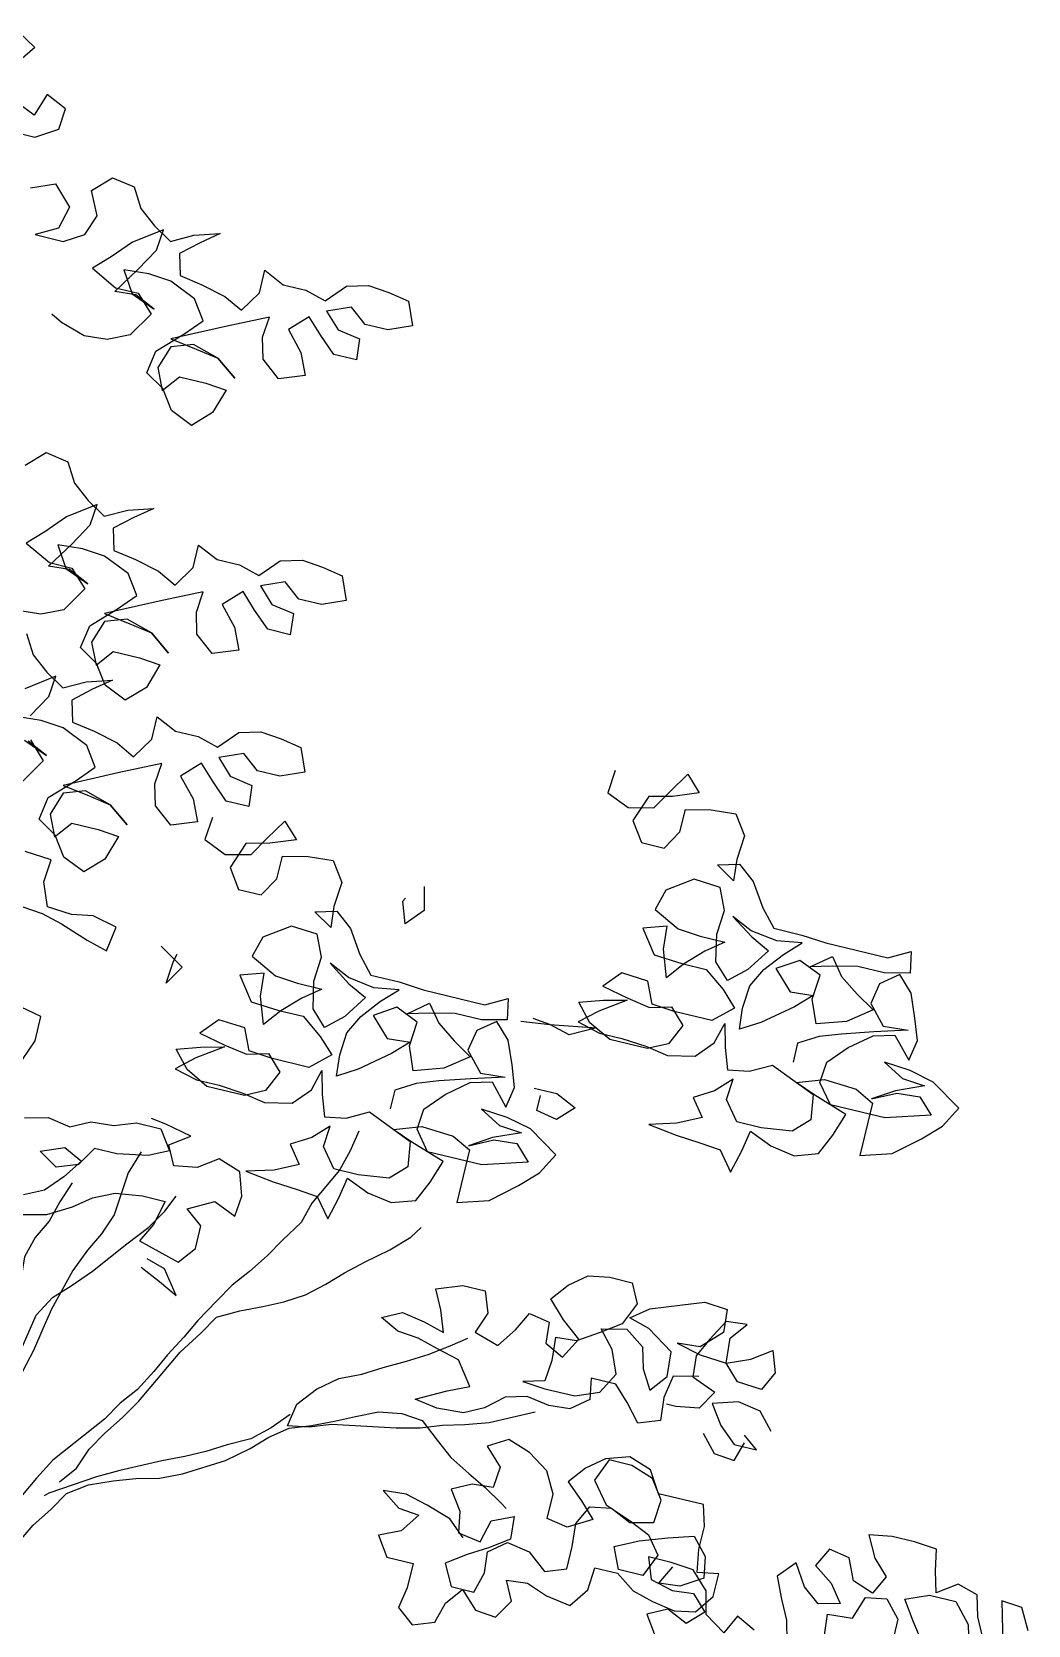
# Model space of a CAD drawing. Header units: inches. Extents: x 350994 to 353538, y 1581369 to 1583842.
# Drawn here: x 351494.182 to 351495.022, y 1582967.819 to 1582969.163 of the extents above; entities that cross this region are included whole.
import ezdxf

# ---------------------------------------------------------------- set-up
doc = ezdxf.new("R2010")
doc.units = ezdxf.units.IN
doc.header["$MEASUREMENT"] = 0
doc.linetypes.add('1', pattern=[0])
doc.layers.add('TREE', color=81, linetype='1')

# ---------------------------------------------------------------- blocks, each defined once
blk = doc.blocks.new('TREE_4')
at = {"color": 94}
for points in [[(79.5, 8980.9), (108.4, 8963.6), (85.2, 8931.8)], [(56.2, 8833.5), (140.1, 8833.4), (171.9, 8853.6), (174.8, 8885.4), (143, 8899.9), (131.4, 8865.2), (96.7, 8879.7)], [(151.6, 8758.2), (186.3, 8772.7), (215.2, 8743.7), (206.5, 8709), (174.6, 8691.7), (218, 8691.7), (246.9, 8709), (258.5, 8740.8), (241.2, 8775.5), (267.3, 8801.5), (301.9, 8795.7), (319.3, 8766.8), (345.3, 8746.5), (374.2, 8729.1), (406, 8746.4), (443.6, 8758), (417.5, 8737.7), (391.5, 8714.6), (400.1, 8682.8), (434.8, 8677), (472.4, 8668.3), (501.3, 8653.8), (521.6, 8685.6), (521.6, 8720.3), (553.4, 8705.8), (588.1, 8705.8), (619.9, 8697.1), (645.9, 8726), (677.8, 8734.6), (709.6, 8731.7), (741.4, 8725.9), (755.8, 8691.2), (721.1, 8676.8), (686.4, 8676.8), (660.4, 8697), (625.7, 8682.6), (648.8, 8659.5), (683.5, 8653.7), (686.3, 8621.9), (651.6, 8621.9), (625.6, 8645), (602.5, 8668.2), (576.5, 8642.2), (602.5, 8613.3), (616.9, 8581.4), (579.3, 8567), (550.4, 8590.2), (541.8, 8622), (544.7, 8653.8), (483.9, 8624.9), (408.7, 8587.4), (449.2, 8581.6), (483.9, 8575.8), (515.7, 8552.6), (483.9, 8575.8), (443.4, 8587.4), (411.6, 8575.8), (400, 8541.2), (414.4, 8509.3), (434.7, 8535.3), (475.2, 8535.3), (507, 8532.4), (495.4, 8494.8), (469.3, 8468.8), (434.7, 8483.3), (414.4, 8512.2), (385.6, 8529.6), (391.4, 8564.3), (426.1, 8599), (449.2, 8625), (429, 8653.9), (388.6, 8671.3), (353.9, 8674.2), (316.3, 8671.3), (336.5, 8639.5), (374.1, 8625), (342.3, 8639.5), (310.5, 8636.7), (336.5, 8677.1), (356.8, 8711.8), (359.7, 8743.6), (319.2, 8714.7), (293.2, 8685.8), (270, 8662.7), (310.5, 8642.4), (345.2, 8642.4), (371.2, 8616.4), (348, 8578.8), (316.2, 8564.4), (281.5, 8561.5), (243.9, 8573.1), (226.6, 8581.8)], [(241.2, 8352.3), (267.3, 8378.3), (301.9, 8372.5), (319.3, 8343.6), (345.3, 8323.3), (374.2, 8305.9), (406, 8323.2), (443.6, 8334.8), (417.5, 8314.6), (391.5, 8291.5), (400.1, 8259.6), (434.8, 8253.8), (472.4, 8245.1), (501.3, 8230.6), (521.6, 8262.4), (521.6, 8297.1), (553.4, 8282.6), (588.1, 8282.6), (619.9, 8273.9), (645.9, 8302.8), (677.8, 8311.4), (709.6, 8308.5), (741.4, 8302.7), (755.8, 8268), (721.1, 8253.6), (686.4, 8253.6), (660.4, 8273.9), (625.7, 8259.4), (648.8, 8236.3), (683.5, 8230.5), (686.3, 8198.7), (651.6, 8198.7), (625.6, 8221.8), (602.5, 8245), (576.5, 8219), (602.5, 8190.1), (616.9, 8158.2), (579.3, 8143.8), (550.4, 8167), (541.8, 8198.8), (544.7, 8230.6), (483.9, 8201.7), (408.7, 8164.2), (449.2, 8158.4), (483.9, 8152.6), (515.7, 8129.4), (483.9, 8152.6), (443.4, 8164.2), (411.6, 8152.6), (400, 8118), (414.4, 8086.1), (434.7, 8112.2), (475.2, 8112.1), (507, 8109.2), (495.4, 8071.6), (469.3, 8045.6), (434.7, 8060.1), (414.4, 8089), (385.6, 8106.4), (391.4, 8141.1), (426.1, 8175.8), (449.2, 8201.8), (429, 8230.7), (388.6, 8248.1), (353.9, 8251), (316.3, 8248.1), (336.5, 8216.3), (374.1, 8201.8), (342.3, 8216.3), (310.5, 8213.5), (336.5, 8253.9), (356.8, 8288.6), (359.7, 8320.4), (319.2, 8291.5), (293.2, 8262.6), (270, 8239.5), (310.5, 8219.2), (345.2, 8219.2), (371.2, 8193.2), (348, 8155.6), (316.2, 8141.2), (281.5, 8138.3)], [(391.2, 7708.9), (423, 7706), (454.8, 7697.3), (498.2, 7682.8), (530, 7674.1), (535.8, 7711.7), (498.2, 7720.4), (466.4, 7714.6), (428.8, 7717.6), (414.4, 7752.3), (417.3, 7787), (376.8, 7789.9)], [(301.9, 8108), (319.3, 8079.1), (345.3, 8058.8), (374.2, 8041.4), (406, 8058.7), (443.6, 8070.3), (417.5, 8050.1), (391.5, 8027), (400.1, 7995.1), (434.8, 7989.3), (472.4, 7980.6), (501.3, 7966.1), (521.6, 7997.9), (521.6, 8032.6), (553.4, 8018.1), (588.1, 8018.1), (619.9, 8009.4), (645.9, 8038.3), (677.8, 8046.9), (709.6, 8044), (741.4, 8038.2), (755.8, 8003.5), (721.1, 7989.1), (686.4, 7989.1), (660.4, 8009.4), (625.7, 7994.9), (648.8, 7971.8), (683.5, 7966), (686.3, 7934.2), (651.6, 7934.2), (625.6, 7957.4), (602.5, 7980.5), (576.5, 7954.5), (602.5, 7925.6), (616.9, 7893.7), (579.3, 7879.3), (550.4, 7902.5), (541.8, 7934.3), (544.7, 7966.1), (483.9, 7937.2), (408.7, 7899.7), (449.2, 7893.9), (483.9, 7888.1), (515.7, 7864.9), (483.9, 7888.1), (443.4, 7899.7), (411.6, 7888.2), (400, 7853.5), (414.4, 7821.7), (434.7, 7847.7), (475.2, 7847.6), (507, 7844.7), (495.4, 7807.1), (469.3, 7781.1), (434.7, 7795.6), (414.4, 7824.5), (385.6, 7841.9), (391.4, 7876.6), (426.1, 7911.3), (449.2, 7937.3), (429, 7966.2), (388.6, 7983.6), (353.9, 7986.5), (316.3, 7983.7)], [(336.5, 7951.8), (374.1, 7937.3), (342.3, 7951.8)], [(336.5, 7989.4), (356.8, 8024.1), (359.7, 8055.9), (319.2, 8027)], [(345.2, 7954.7), (371.2, 7928.7), (348, 7891.1)], [(1207.1, 8114.9), (1204.1, 8080.2), (1238.8, 8065.7), (1276.4, 8074.4), (1293.8, 8103.3), (1314.1, 8135.1), (1337.2, 8111.9), (1299.6, 8097.5), (1264.9, 8088.8), (1250.4, 8048.4), (1270.6, 8019.4), (1305.3, 8019.4), (1322.6, 8048.3), (1322.7, 8083), (1360.3, 8091.6), (1397.9, 8094.5), (1418.1, 8065.6), (1415.1, 8028), (1418, 7996.2), (1389.1, 8013.6), (1420.9, 8022.2), (1446.9, 8001.9), (1470, 7967.2), (1493.1, 7941.2), (1536.5, 7941.1), (1574.1, 7938.2), (1669.5, 7938.1), (1701.3, 7955.4), (1707.1, 7923.6), (1669.5, 7915), (1629, 7915), (1591.4, 7906.4), (1559.6, 7897.7), (1588.5, 7920.8), (1608.7, 7894.8), (1637.6, 7874.5), (1666.5, 7857.2), (1631.8, 7831.2), (1588.4, 7816.8), (1574, 7851.5), (1576.9, 7889.1), (1542.3, 7903.5), (1510.4, 7883.3), (1539.3, 7854.4), (1574, 7857.3), (1550.9, 7834.1), (1507.5, 7799.5), (1478.5, 7782.2), (1475.7, 7814), (1478.6, 7848.7), (1493.1, 7877.6), (1516.2, 7906.5), (1539.4, 7929.6), (1501.8, 7923.8), (1461.3, 7929.6), (1429.5, 7944.1), (1464.2, 7921), (1493.1, 7906.5), (1469.9, 7871.8), (1443.9, 7848.7), (1420.8, 7871.8), (1412.2, 7912.3), (1415.1, 7949.9), (1400.7, 7981.7), (1360.2, 7984.7), (1322.6, 7958.7), (1313.9, 7926.9), (1354.3, 7906.6), (1389, 7903.7), (1426.6, 7903.6), (1400.6, 7883.4), (1374.5, 7857.4), (1354.3, 7831.4), (1339.8, 7871.9), (1337, 7906.6), (1302.3, 7895.1), (1328.3, 7860.4), (1371.6, 7857.4), (1409.2, 7857.4), (1441, 7834.2), (1464.1, 7811.1), (1435.2, 7785.1), (1377.3, 7785.1), (1342.6, 7788.1), (1328.2, 7819.9), (1287.7, 7822.8), (1264.6, 7796.8), (1305.1, 7788.1), (1339.8, 7782.3), (1371.6, 7790.9), (1394.7, 7767.8), (1380.2, 7736), (1351.3, 7721.6), (1293.4, 7721.6), (1258.8, 7739), (1235.6, 7765), (1270.4, 7776.6), (1305.1, 7785.2), (1267.4, 7759.2), (1241.4, 7736.1), (1276.1, 7727.4), (1310.8, 7727.4), (1348.4, 7724.5), (1383.1, 7718.6), (1423.5, 7727.3), (1446.7, 7753.3), (1455.4, 7785.1), (1464, 7750.4), (1475.6, 7718.6), (1507.4, 7724.3), (1539.2, 7741.6), (1608.6, 7712.7), (1614.3, 7675.1), (1591.2, 7652), (1544.9, 7646.2), (1507.3, 7646.2), (1484.2, 7675.2), (1487.1, 7707), (1464, 7683.9), (1435.1, 7666.6), (1455.3, 7640.5), (1420.6, 7623.2), (1380.1, 7611.7), (1423.4, 7605.8), (1461, 7602.9), (1492.8, 7600), (1515.9, 7571.1), (1524.6, 7605.8), (1530.4, 7637.6), (1565.1, 7623.1), (1602.7, 7617.2), (1637.4, 7628.8), (1651.9, 7660.6), (1663.5, 7695.3), (1611.5, 7712.7), (1579.7, 7724.2), (1620.2, 7738.7), (1669.3, 7735.7), (1698.2, 7721.2), (1698.1, 7640.3), (1744.4, 7654.7), (1782, 7686.5), (1808.1, 7712.5), (1825.5, 7744.3), (1779.2, 7773.2), (1741.6, 7781.9), (1701.2, 7784.9), (1733, 7767.5), (1767.6, 7764.6), (1727.2, 7747.2), (1695.3, 7727), (1730, 7744.3), (1764.7, 7747.2), (1787.8, 7724.1), (1721.3, 7703.9), (1637.5, 7704), (1614.4, 7732.9), (1617.3, 7764.7), (1643.3, 7793.6), (1675.2, 7819.6), (1707, 7828.2), (1735.9, 7796.4), (1741.7, 7828.2), (1730.1, 7860), (1715.7, 7894.7), (1692.6, 7917.9), (1666.6, 7897.6), (1660.8, 7865.8), (1686.8, 7836.9), (1724.3, 7839.8), (1675.2, 7825.4), (1628.9, 7810.9), (1597.1, 7799.4), (1568.2, 7782.1), (1568.1, 7753.2)], [(637.2, 7905.3), (634.2, 7870.6), (668.9, 7856.1), (706.5, 7864.8), (723.9, 7893.7), (744.1, 7925.4), (767.3, 7902.3), (729.7, 7887.9), (695, 7879.2), (680.5, 7838.8), (700.7, 7809.8), (735.4, 7809.8), (752.7, 7838.7), (752.8, 7873.4), (790.4, 7882), (828, 7884.9), (848.2, 7856), (845.2, 7818.4), (848.1, 7786.6), (819.2, 7803.9), (851, 7812.6), (877, 7792.3), (900.1, 7757.6), (923.2, 7731.6), (966.6, 7731.5), (1004.2, 7728.6), (1099.6, 7728.5), (1131.4, 7745.8), (1137.2, 7714), (1099.6, 7705.4), (1059.1, 7705.4), (1021.5, 7696.8), (989.7, 7688.1), (1018.6, 7711.2), (1038.8, 7685.2), (1067.7, 7664.9), (1096.6, 7647.5), (1061.9, 7621.6), (1018.5, 7607.1), (1004.1, 7641.9), (1007, 7679.4), (972.3, 7693.9), (940.5, 7673.7), (969.4, 7644.8), (1004.1, 7647.6), (981, 7624.5), (937.6, 7589.9), (908.6, 7572.5), (905.8, 7604.4), (908.7, 7639), (923.2, 7667.9), (946.3, 7696.8), (969.5, 7719.9), (931.9, 7714.2), (891.4, 7720), (859.6, 7734.5), (894.3, 7711.3), (923.2, 7696.9), (900, 7662.2), (874, 7639.1), (850.9, 7662.2), (842.2, 7702.7), (845.2, 7740.3), (830.7, 7772.1), (790.3, 7775), (752.7, 7749.1), (744, 7717.3), (784.4, 7697), (819.1, 7694.1), (856.7, 7694), (830.7, 7673.8), (804.6, 7647.8), (784.3, 7621.8), (769.9, 7662.3), (767.1, 7697), (732.4, 7685.5), (758.4, 7650.8), (801.7, 7647.8), (839.3, 7647.8), (871.1, 7624.6), (894.2, 7601.5), (865.3, 7575.5), (807.4, 7575.5), (772.7, 7578.5), (758.3, 7610.3), (717.8, 7613.2), (694.7, 7587.2), (735.2, 7578.5), (769.8, 7572.7), (801.7, 7581.3), (824.8, 7558.2), (810.3, 7526.4), (781.4, 7511.9), (723.5, 7512), (688.9, 7529.4), (665.7, 7555.4), (700.5, 7567), (735.2, 7575.6), (697.5, 7549.6), (671.5, 7526.5), (706.2, 7517.8), (740.9, 7517.8), (778.5, 7514.8), (813.2, 7509), (853.6, 7517.7), (876.8, 7543.7), (885.5, 7575.5), (894.1, 7540.8), (905.7, 7508.9), (937.5, 7514.7), (969.3, 7532), (1038.7, 7503), (1044.4, 7465.4), (1021.3, 7442.3), (975, 7436.6), (937.4, 7436.6), (914.3, 7465.6), (917.2, 7497.4), (894.1, 7474.3), (865.2, 7456.9), (885.4, 7430.9), (850.7, 7413.6), (810.2, 7402.1), (853.5, 7396.2), (891.1, 7393.3), (922.9, 7390.4), (946, 7361.4), (954.7, 7396.1), (960.5, 7427.9), (995.2, 7413.4), (1032.8, 7407.6), (1067.5, 7419.2), (1082, 7451), (1093.6, 7485.6), (1041.6, 7503), (1009.8, 7514.6), (1050.3, 7529), (1099.4, 7526.1), (1128.3, 7511.6), (1128.2, 7430.7), (1174.5, 7445.1), (1212.1, 7476.9), (1238.2, 7502.9), (1255.6, 7534.6), (1209.3, 7563.6), (1171.7, 7572.3), (1131.3, 7575.2), (1163.1, 7557.9), (1197.7, 7554.9), (1157.3, 7537.6), (1125.4, 7517.4), (1160.1, 7534.7), (1194.8, 7537.6), (1217.9, 7514.4), (1151.4, 7494.3), (1067.6, 7494.3), (1044.5, 7523.3), (1047.4, 7555.1), (1073.4, 7584), (1105.3, 7610), (1137.1, 7618.6), (1166, 7586.8), (1171.8, 7618.6), (1160.2, 7650.4), (1145.8, 7685.1), (1122.7, 7708.2), (1096.7, 7688), (1090.9, 7656.2), (1116.9, 7627.3), (1154.4, 7630.1), (1105.3, 7615.7), (1059, 7601.3), (1027.2, 7589.8), (998.3, 7572.5), (998.2, 7543.6)], [(969.6, 7879), (978.3, 7844.3), (955.1, 7818.3), (943.6, 7850.1), (946.5, 7855.9)], [(1157.4, 7716.9), (1200.8, 7722.6), (1270.2, 7734.1), (1232.6, 7713.9), (1200.8, 7722.6), (1174.8, 7725.5)], [(608.1, 7700), (645.6, 7676.9), (628.2, 7648), (631.2, 7682.7), (634.1, 7694.2)], [(1200.7, 7624.3), (1235.4, 7624.3), (1267.2, 7609.8), (1244, 7586.7), (1212.2, 7592.5), (1212.3, 7615.6)], [(445.9, 7486.2), (457.5, 7518), (457.6, 7555.6), (414.2, 7564.3)], [(960.6, 7500.2), (954.8, 7468.4), (946.1, 7436.6), (917.1, 7378.8), (908.4, 7347), (888.2, 7315.2), (870.8, 7286.3), (850.5, 7257.4), (830.3, 7231.4), (812.9, 7202.5), (792.6, 7167.9), (778.1, 7139), (760.7, 7107.2), (746.3, 7078.3), (728.9, 7046.5), (708.6, 7020.5), (691.3, 6991.6), (630.5, 6913.6), (613.1, 6881.8), (598.6, 6852.9)], [(543.9, 7055.3), (555.5, 7118.9), (572.9, 7150.7), (596, 7173.8), (622.1, 7202.7), (662.6, 7254.7), (688.6, 7286.5), (706, 7315.4), (717.6, 7341.4)], [(469, 7402.4), (503.7, 7411), (538.4, 7405.2), (567.3, 7419.6), (602, 7422.5), (633.8, 7434), (671.4, 7434), (691.6, 7405.1), (662.7, 7390.6), (616.4, 7382), (581.7, 7382), (564.4, 7353.1), (532.5, 7341.6), (503.7, 7359), (538.4, 7373.4), (567.3, 7358.9), (547, 7330), (523.8, 7304), (494.9, 7289.6)], [(500.7, 7260.7), (535.4, 7269.3), (570.1, 7289.5), (596.1, 7309.7), (627.9, 7324.2), (668.4, 7329.9), (703.1, 7329.9), (694.4, 7292.3), (679.9, 7263.4), (743.5, 7246), (763.8, 7272), (763.8, 7306.7), (737.8, 7326.9), (775.4, 7347.1), (810.1, 7332.7), (813, 7364.5), (801.5, 7399.2), (766.8, 7410.8), (737.9, 7390.6), (703.2, 7384.8), (688.7, 7413.7), (717.7, 7433.9), (677.2, 7442.7), (654.1, 7445.6)], [(651.1, 7393.5), (639.5, 7358.8), (636.6, 7324.1), (633.7, 7292.3), (622.1, 7260.5), (607.6, 7231.7), (593.1, 7197), (575.7, 7133.4), (569.9, 7101.6), (564.1, 7066.9), (555.4, 7032.2), (543.8, 6994.6), (540.9, 6980.2)], [(647.8, 6884.7), (668, 6910.7), (679.6, 6942.5), (697, 6971.4), (717.3, 7000.2), (734.7, 7029.1), (778.1, 7115.8), (801.3, 7150.5), (818.6, 7179.4), (850.5, 7196.7), (882.3, 7211.2), (911.2, 7225.6), (940.1, 7242.9), (966.2, 7266), (989.3, 7289.1), (1015.4, 7312.2), (1047.2, 7338.2), (1073.2, 7364.2), (1084.8, 7381.6)], [(1541.5, 7262.6), (1503.9, 7254), (1498.1, 7219.3), (1501, 7184.6), (1469.2, 7173), (1446.1, 7199.1), (1423, 7222.2), (1385.4, 7222.3), (1391.1, 7190.5), (1365.1, 7170.2), (1333.3, 7167.4), (1298.6, 7173.2), (1266.8, 7164.5), (1240.7, 7141.4), (1211.8, 7127), (1171.3, 7124.2), (1136.6, 7130), (1180, 7153.1), (1211.8, 7167.5), (1185.9, 7202.2), (1151.2, 7210.9), (1119.4, 7219.6), (1087.6, 7222.5), (1058.7, 7237), (1087.6, 7251.4), (1122.3, 7245.6), (1154.1, 7236.9), (1142.5, 7268.7), (1128.1, 7297.7), (1165.7, 7312.1), (1200.4, 7312.1), (1211.9, 7280.2), (1200.4, 7248.5), (1237.9, 7236.9), (1258.2, 7265.8), (1272.7, 7294.6), (1304.5, 7288.8), (1307.3, 7257), (1336.2, 7242.5), (1353.6, 7274.3), (1324.7, 7297.5), (1298.7, 7323.5), (1319, 7349.5), (1345, 7369.8), (1376.8, 7375.5), (1411.5, 7375.5), (1426, 7346.6), (1411.5, 7311.9), (1382.5, 7291.7), (1350.7, 7271.4), (1318.9, 7268.6), (1321.8, 7233.9), (1318.9, 7202.1), (1287, 7193.4), (1321.7, 7190.5), (1368, 7190.5), (1402.7, 7204.9), (1420.1, 7236.7), (1405.7, 7271.4), (1382.6, 7297.4), (1420.1, 7306.1), (1449, 7285.8), (1457.7, 7254), (1475, 7225.1), (1495.3, 7251.1), (1492.4, 7288.7), (1452, 7314.7), (1420.2, 7323.4), (1446.2, 7343.6), (1492.5, 7360.9), (1524.3, 7372.5), (1559, 7369.6), (1561.8, 7334.9), (1532.9, 7306), (1498.2, 7303.1), (1535.8, 7294.4), (1576.3, 7291.5), (1611, 7305.9), (1639.9, 7326.1), (1651.4, 7294.3), (1637, 7265.4), (1599.4, 7268.3), (1576.3, 7291.5), (1573.4, 7329.1), (1593.7, 7355.1), (1561.9, 7352.2), (1544.5, 7320.4), (1530, 7291.5), (1532.9, 7259.7), (1570.4, 7245.2), (1553.1, 7216.3), (1518.4, 7210.6), (1503.9, 7210.6)], [(561.4, 7324.2), (549.9, 7292.4), (541.1, 7260.6), (526.7, 7231.7), (518, 7199.9), (520.8, 7162.3), (526.6, 7130.5), (535.2, 7095.8), (538.1, 7064), (540.9, 7029.3), (540.9, 7014.9)], [(691.5, 7225.8), (723.3, 7211.3), (752.2, 7196.8), (726.2, 7231.5), (697.3, 7240.2)], [(1315.9, 7152.9), (1252.3, 7121.2), (1217.6, 7109.7), (1185.8, 7101), (1153.9, 7089.5), (1119.2, 7080.8), (1023.8, 7063.6), (992, 7052), (960.2, 7046.3), (966, 7081), (989.2, 7109.9), (1018.1, 7133), (1049.9, 7147.4), (1078.8, 7164.7), (1110.7, 7182), (1139.6, 7199.4), (1168.5, 7219.6), (1191.7, 7236.9)], [(1665.8, 7207.6), (1642.7, 7233.6), (1608, 7239.4), (1570.4, 7227.9), (1590.6, 7198.9), (1616.6, 7175.8), (1651.3, 7175.8), (1628.2, 7193.1)], [(1567.5, 7181.6), (1590.6, 7155.6), (1622.4, 7152.7), (1631.1, 7181.6)], [(1255, 6944.8), (1229, 6968), (1191.4, 6979.6), (1156.7, 6988.3), (1122, 6985.4), (1150.9, 6965.2), (1182.7, 6962.2), (1162.5, 6933.3), (1130.7, 6918.9), (1150.9, 6890), (1191.4, 6889.9), (1191.3, 6852.4), (1185.5, 6820.6), (1211.5, 6800.3), (1243.3, 6811.8), (1252, 6843.6), (1272.3, 6869.6), (1298.3, 6843.6), (1330.1, 6840.7), (1347.5, 6869.6), (1333, 6898.5), (1364.8, 6901.3), (1396.6, 6889.8), (1434.2, 6883.9), (1454.5, 6912.8), (1457.4, 6947.5), (1492.1, 6947.5), (1521, 6927.2), (1552.8, 6918.5), (1587.5, 6912.7), (1619.3, 6918.5), (1639.6, 6947.4), (1639.6, 6982.1), (1607.8, 6976.3), (1602, 7011), (1602.1, 7045.7), (1593.4, 7077.5), (1524, 7077.6), (1503.8, 7109.4), (1469.1, 7121), (1434.4, 7109.5), (1408.4, 7089.2), (1388.1, 7063.2), (1414.1, 7040.1), (1437.2, 7016.9), (1402.5, 6996.7), (1370.7, 7002.5), (1370.8, 7040.1), (1353.4, 7071.9), (1321.6, 7092.2), (1287, 7103.8), (1258, 7086.5), (1284, 7060.4), (1281.1, 7028.6), (1249.3, 7025.8), (1220.4, 7011.4), (1240.6, 6982.4), (1246.3, 6950.6), (1281, 6944.8), (1289.7, 6979.5), (1321.6, 6993.9), (1324.4, 6959.2), (1295.5, 6939), (1266.6, 6921.7), (1237.6, 6901.5), (1254.9, 6869.6), (1289.6, 6869.6), (1298.3, 6901.4), (1295.5, 6933.2), (1321.5, 6953.4), (1356.2, 6947.6), (1385.1, 6924.5), (1416.9, 6936), (1416.9, 6970.7), (1414.1, 7005.4), (1428.6, 7034.3), (1460.4, 7040), (1492.2, 7025.6), (1526.9, 7034.2), (1529.8, 7068.9), (1509.6, 7097.8), (1474.9, 7109.4), (1440.2, 7109.5), (1425.7, 7074.8), (1451.7, 7042.9), (1492.2, 7028.4), (1524, 7014), (1544.2, 6987.9), (1529.7, 6953.2), (1492.1, 6953.3), (1477.7, 6985.1), (1512.4, 7002.4), (1552.9, 7016.8), (1590.5, 7028.4), (1613.6, 7002.3), (1619.3, 6970.5), (1587.5, 6950.3), (1555.7, 6947.4), (1570.2, 6976.3)], [(610.1, 6783.5), (624.6, 6812.4), (644.9, 6841.3), (662.2, 6870.2), (691.2, 6890.4), (725.9, 6904.8), (757.7, 6916.4), (792.4, 6925), (824.2, 6939.4), (882.1, 6974.1), (913.9, 7000.1), (937, 7023.2), (963.1, 7043.4), (994.9, 7054.9), (1026.7, 7069.4), (1055.6, 7083.8), (1087.5, 7098.2), (1122.2, 7104), (1154, 7101), (1182.9, 7077.9), (1208.9, 7057.6), (1240.6, 7040.2), (1269.5, 7025.8), (1298.4, 7008.4), (1307.1, 7002.6)], [(2110, 7007.5), (2092.7, 7039.3), (2060.9, 7042.2), (2078.2, 6978.6)], [(2046.3, 6981.5), (2031.9, 7010.5), (2023.3, 7042.3), (1991.5, 7051), (1962.5, 7030.8), (1953.9, 7062.6), (1948.1, 7094.4), (1913.5, 7097.3), (1878.8, 7097.3), (1844.1, 7091.6), (1861.4, 7059.8), (1884.5, 7036.6), (1870, 7007.7), (1838.2, 7019.3), (1823.8, 7051.1), (1792, 7056.9), (1777.5, 7028), (1806.4, 7007.8), (1826.6, 6981.7), (1794.8, 6973.1), (1768.8, 6993.4), (1748.6, 7025.2), (1725.4, 6999.2), (1739.9, 6967.4), (1754.3, 6938.4), (1762.9, 6906.6)], [(1710.9, 6912.5), (1682, 6926.9), (1667.5, 6898), (1635.7, 6918.3), (1627.1, 6953), (1601.1, 6979.1), (1566.4, 6982), (1531.7, 6982), (1543.2, 6950.2), (1577.9, 6941.5), (1609.7, 6944.4), (1632.8, 6921.2), (1609.7, 6898.1), (1577.9, 6912.6), (1549, 6898.1), (1569.2, 6869.2)], [(1815, 6929.7), (1812.1, 6961.5), (1849.7, 6964.4), (1861.3, 6999.1), (1893.1, 7004.8), (1916.2, 6978.8), (1916.2, 6944.1)], [(1962.5, 6949.8), (1939.4, 6981.6), (1919.2, 7010.6), (1953.9, 7025), (1994.3, 7025), (2020.3, 6996), (2029, 6964.2)], [(960.2, 7063.6), (937.1, 7037.6), (911, 7014.5), (879.2, 6997.2), (850.3, 6979.9), (821.3, 6965.5), (789.5, 6951), (731.7, 6922.2), (699.8, 6904.8), (636.2, 6864.4), (630.4, 6858.7)]]:
    blk.add_lwpolyline(points, dxfattribs=at)

msp = doc.modelspace()

# ---------------------------------------------------------------- block references
at = {"layer": 'TREE', "lineweight": 5, "xscale": 0.0005632341247466223, "yscale": 0.0005632341529917539, "zscale": 0.0005632341444477617, "rotation": 346.4411541233163}
msp.add_blockref('TREE_4', (351492.9418, 1582964.2563), dxfattribs=at)

doc.saveas('drawing.dxf')
